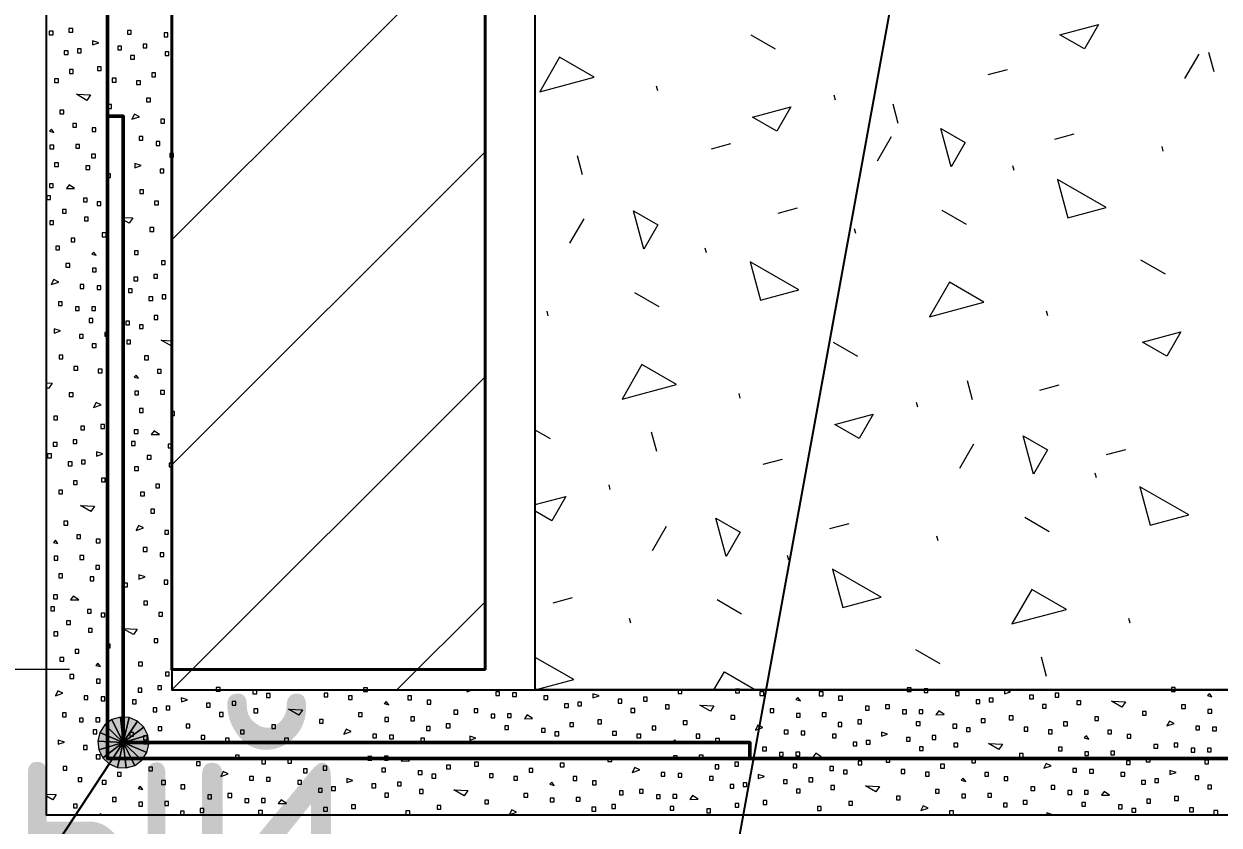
# Model space of a CAD drawing. Header units: millimetres. Extents: x 0 to 23.3, y 0 to 16.5.
# Drawn here: x 18.162 to 18.794, y 9.741 to 10.165 of the extents above; entities that cross this region are included whole.
import ezdxf

# ---------------------------------------------------------------- set-up
doc = ezdxf.new("R2010")
doc.units = ezdxf.units.MM
for name, color, linetype in [('PDF _Геометрия', 7, 'Continuous'), ('PDF _Сплошная заливка', 7, 'Continuous'), ('PDF _Текст', 7, 'Continuous')]:
    doc.layers.add(name, color=color, linetype=linetype)
doc.styles.get("Standard").update_dxf_attribs({"font": 'ГОСТ тип А.ttf'})

msp = doc.modelspace()

# ---------------------------------------------------------------- linework, layer by layer
at = {"layer": 'PDF _Геометрия', "lineweight": 25}
msp.add_lwpolyline([(21.6086, 9.74585), (18.23988, 9.74585), (18.17352, 9.74585), (18.17352, 12.63819), (18.23988, 12.63819), (18.23988, 9.81221), (21.6086, 9.81221)], close=True, dxfattribs=at)
at = {"layer": 'PDF _Геометрия', "lineweight": 40}
msp.add_lwpolyline([(18.40579, 12.63577), (18.40579, 9.82306), (18.23988, 9.82306), (18.23988, 12.63577)], close=True, dxfattribs=at)
at = {"layer": 'PDF _Геометрия', "color": 3, "lineweight": 50}
for points in [[(18.20587, 11.10304), (18.20587, 9.77579), (20.19674, 9.77579)], [(18.20587, 10.11612), (18.21421, 10.11612), (18.21421, 9.78431), (18.54602, 9.78431), (18.54602, 9.77579)]]:
    msp.add_lwpolyline(points, dxfattribs=at)
at = {"layer": 'PDF _Геометрия', "lineweight": 25}
for points in [[(21.6086, 9.81221), (18.43233, 9.81221), (18.43233, 10.22649), (19.41493, 10.22649)], [(18.62206, 10.18374), (18.61963, 10.17039), (18.46031, 9.29543), (18.45489, 9.29543), (17.17084, 9.29543)]]:
    msp.add_lwpolyline(points, dxfattribs=at)
at = {"layer": 'PDF _Геометрия', "lineweight": 18}
for points in [[(18.23988, 10.05059), (18.40579, 10.2165)], [(18.55951, 10.15167), (18.5466, 10.15912)], [(18.19789, 10.1562), (18.19791, 10.15402)], [(18.19792, 10.15401), (18.20117, 10.15514), (18.1979, 10.15619)], [(18.77634, 10.13615), (18.78379, 10.14906)], [(18.79174, 10.13974), (18.78902, 10.14991)], [(18.67217, 10.13824), (18.68235, 10.14096)], [(18.49727, 10.12954), (18.49659, 10.13209)], [(18.18946, 10.12778), (18.19687, 10.12742)], [(18.19494, 10.12457), (18.18946, 10.12778)], [(18.19687, 10.12742), (18.19494, 10.12457)], [(18.59126, 10.12474), (18.59058, 10.12728)], [(18.62456, 10.11239), (18.62184, 10.12257)], [(18.22007, 10.11719), (18.21879, 10.11456)], [(18.21879, 10.11456), (18.2227, 10.1159)], [(18.2227, 10.1159), (18.22007, 10.11719)], [(18.17613, 10.10934), (18.17505, 10.10824)], [(18.17505, 10.10824), (18.17745, 10.10761)], [(18.17745, 10.10761), (18.17613, 10.10934)], [(18.7075, 10.10408), (18.71768, 10.1068)], [(18.52564, 10.09897), (18.53581, 10.1017)], [(18.61353, 10.09253), (18.62098, 10.10543)], [(18.76485, 10.09763), (18.76417, 10.10017)], [(18.23988, 9.9314), (18.40579, 10.09731)], [(18.45738, 10.08505), (18.45466, 10.09522)], [(18.22033, 10.09104), (18.22035, 10.08886)], [(18.22035, 10.08886), (18.22361, 10.08998), (18.22033, 10.09104)], [(18.68581, 10.08736), (18.68512, 10.0899)], [(18.18558, 10.0798), (18.18407, 10.07782)], [(18.18407, 10.07782), (18.18842, 10.07786)], [(18.18842, 10.07787), (18.18557, 10.0798)], [(18.21421, 10.06251), (18.2193, 10.06226)], [(18.21931, 10.06226), (18.21737, 10.05941)], [(18.56097, 10.06481), (18.57114, 10.06754)], [(18.66073, 10.05882), (18.64783, 10.06627)], [(18.21737, 10.05941), (18.21421, 10.06127)], [(18.45071, 10.0489), (18.45816, 10.0618)], [(18.60204, 10.054), (18.60135, 10.05655)], [(18.19856, 10.04419), (18.19749, 10.04309)], [(18.19989, 10.04245), (18.19857, 10.04418)], [(18.52299, 10.04373), (18.52231, 10.04627)], [(18.19749, 10.04309), (18.19989, 10.04246)], [(18.76595, 10.03248), (18.75305, 10.03993)], [(18.17735, 10.0296), (18.17607, 10.02697)], [(18.17607, 10.02697), (18.17998, 10.02831)], [(18.17998, 10.02831), (18.17735, 10.02959)], [(18.49791, 10.0152), (18.48501, 10.02265)], [(18.43922, 10.01038), (18.43854, 10.01292)], [(18.70371, 10.01035), (18.70303, 10.0129)], [(18.17761, 10.00345), (18.17763, 10.00127)], [(18.17763, 10.00127), (18.18089, 10.00239), (18.17761, 10.00345)], [(18.23433, 9.99747), (18.23988, 9.9972)], [(18.23981, 9.99426), (18.23433, 9.99747)], [(18.23988, 9.99436), (18.23981, 9.99425)], [(18.60313, 9.98886), (18.59023, 9.99631)], [(18.17352, 9.97482), (18.17659, 9.97467)], [(18.17659, 9.97467), (18.17465, 9.97182)], [(18.221, 9.97903), (18.21992, 9.97793)], [(18.21992, 9.97793), (18.22232, 9.9773)], [(18.22232, 9.9773), (18.221, 9.97903)], [(18.23988, 9.81221), (18.40579, 9.97812)], [(18.66383, 9.96586), (18.6611, 9.97603)], [(18.69952, 9.97106), (18.70969, 9.97378)], [(18.17465, 9.97182), (18.17352, 9.97249)], [(18.54089, 9.96673), (18.54021, 9.96927)], [(18.19979, 9.96444), (18.1985, 9.96181)], [(18.1985, 9.96181), (18.20241, 9.96316)], [(18.20241, 9.96316), (18.19979, 9.96444)], [(18.63489, 9.96192), (18.63421, 9.96446)], [(18.23045, 9.94948), (18.22894, 9.94751)], [(18.23329, 9.94755), (18.23044, 9.94948)], [(18.44032, 9.94523), (18.43233, 9.94984)], [(18.49665, 9.93851), (18.49392, 9.94869)], [(18.22894, 9.94751), (18.23329, 9.94755)], [(18.65715, 9.92971), (18.6646, 9.94261)], [(18.20004, 9.93829), (18.20007, 9.93611)], [(18.20007, 9.93611), (18.20332, 9.93723), (18.20004, 9.93829)], [(18.73485, 9.9369), (18.74502, 9.93962)], [(18.55298, 9.93179), (18.56316, 9.93452)], [(18.72943, 9.92454), (18.72875, 9.92708)], [(18.47207, 9.91829), (18.47139, 9.92084)], [(18.43233, 9.91037), (18.4485, 9.9147), (18.44105, 9.9018), (18.43233, 9.90683)], [(18.19161, 9.90988), (18.19902, 9.90951)], [(18.19709, 9.90667), (18.19161, 9.90988)], [(18.19902, 9.90951), (18.19709, 9.90666)], [(18.22222, 9.89928), (18.22094, 9.89666)], [(18.22094, 9.89665), (18.22485, 9.898)], [(18.22485, 9.898), (18.22222, 9.89928)], [(18.49434, 9.88609), (18.50179, 9.89899)], [(18.58831, 9.89763), (18.59849, 9.90036)], [(18.70436, 9.89601), (18.69146, 9.90346)], [(18.17828, 9.89144), (18.1772, 9.89034)], [(18.1796, 9.88971), (18.17828, 9.89144)], [(18.64566, 9.89119), (18.64498, 9.89373)], [(18.1772, 9.89034), (18.1796, 9.88971)], [(18.56662, 9.88091), (18.56593, 9.88346)], [(18.22248, 9.87314), (18.2225, 9.87096)], [(18.2225, 9.87095), (18.22576, 9.87208), (18.22248, 9.87313)], [(18.18772, 9.86189), (18.18622, 9.85992)], [(18.18622, 9.85991), (18.19057, 9.85996)], [(18.19058, 9.85996), (18.18772, 9.86189)], [(18.44178, 9.85837), (18.45195, 9.86109)], [(18.54154, 9.85238), (18.52864, 9.85983)], [(18.35907, 9.81221), (18.40579, 9.85893)], [(18.48285, 9.84756), (18.48217, 9.8501)], [(18.74734, 9.84754), (18.74666, 9.85008)], [(18.21421, 9.84471), (18.22146, 9.84436)], [(18.21952, 9.84151), (18.21421, 9.84463)], [(18.22146, 9.84436), (18.21952, 9.8415)], [(18.43233, 9.81221), (18.45268, 9.81766), (18.43233, 9.82941)], [(18.64676, 9.82604), (18.63386, 9.83349)], [(18.70309, 9.81932), (18.70037, 9.8295)], [(18.20071, 9.82628), (18.19963, 9.82518)], [(18.19964, 9.82518), (18.20204, 9.82455)], [(18.20204, 9.82455), (18.20071, 9.82628)], [(18.52695, 9.81221), (18.53246, 9.82174), (18.54896, 9.81221)], [(18.1795, 9.81169), (18.17822, 9.80906)], [(18.17822, 9.80906), (18.18213, 9.81041)], [(18.18213, 9.81041), (18.1795, 9.81169)], [(18.39661, 9.81221), (18.39612, 9.81121)], [(18.39612, 9.81121), (18.39903, 9.81221)], [(18.46282, 9.81013), (18.46284, 9.80795)], [(18.46284, 9.80795), (18.4661, 9.80907), (18.46282, 9.81013)], [(18.68072, 9.81221), (18.68074, 9.8101)], [(18.68075, 9.8101), (18.684, 9.81122), (18.68092, 9.81221)], [(18.78927, 9.81029), (18.78819, 9.80919)], [(18.78819, 9.8092), (18.79059, 9.80856)], [(18.79059, 9.80856), (18.78927, 9.81029)], [(18.24491, 9.80798), (18.24494, 9.8058)], [(18.24494, 9.8058), (18.24819, 9.80692), (18.24491, 9.80798)], [(18.35346, 9.806), (18.35238, 9.80489)], [(18.35238, 9.8049), (18.35479, 9.80427)], [(18.35479, 9.80426), (18.35346, 9.80599)], [(18.51954, 9.80415), (18.52695, 9.80379)], [(18.52502, 9.80094), (18.51954, 9.80415)], [(18.52695, 9.80378), (18.52502, 9.80093)], [(18.57137, 9.80814), (18.57029, 9.80704)], [(18.57029, 9.80705), (18.57269, 9.80642)], [(18.57269, 9.80641), (18.57137, 9.80814)], [(18.73744, 9.8063), (18.74486, 9.80593)], [(18.74292, 9.80309), (18.73744, 9.8063)], [(18.74486, 9.80593), (18.74292, 9.80308)], [(18.30163, 9.802), (18.30905, 9.80164)], [(18.30711, 9.79879), (18.30164, 9.802)], [(18.30905, 9.80164), (18.30711, 9.79878)], [(18.42655, 9.79691), (18.43091, 9.79695)], [(18.42806, 9.79889), (18.42656, 9.79691)], [(18.43091, 9.79695), (18.42806, 9.79889)], [(18.64597, 9.80103), (18.64446, 9.79906)], [(18.64446, 9.79906), (18.64882, 9.7991)], [(18.64882, 9.7991), (18.64597, 9.80104)], [(18.33225, 9.79141), (18.33097, 9.78878)], [(18.33097, 9.78878), (18.33487, 9.79012), (18.33225, 9.7914)], [(18.55015, 9.79355), (18.54887, 9.79093)], [(18.54887, 9.79093), (18.55278, 9.79227)], [(18.55278, 9.79227), (18.55015, 9.79355)], [(18.76806, 9.7957), (18.76677, 9.79308)], [(18.76677, 9.79307), (18.77068, 9.79442)], [(18.77068, 9.79442), (18.76806, 9.7957)], [(18.17976, 9.78554), (18.17978, 9.78336)], [(18.17978, 9.78336), (18.18304, 9.78448), (18.17976, 9.78554)], [(18.39766, 9.78769), (18.39768, 9.78551)], [(18.39768, 9.78551), (18.40094, 9.78663), (18.39766, 9.78769)], [(18.50621, 9.78571), (18.50513, 9.78461)], [(18.50513, 9.78461), (18.5063, 9.78431)], [(18.50728, 9.78431), (18.50621, 9.78571)], [(18.61557, 9.78984), (18.61559, 9.78766)], [(18.61559, 9.78766), (18.61885, 9.78878), (18.61557, 9.78984)], [(18.67229, 9.78386), (18.6797, 9.7835)], [(18.67777, 9.78065), (18.67229, 9.78386)], [(18.72411, 9.78786), (18.72304, 9.78676)], [(18.72304, 9.78676), (18.72544, 9.78613)], [(18.72544, 9.78613), (18.72411, 9.78786)], [(18.58081, 9.7786), (18.57931, 9.77662)], [(18.58366, 9.77667), (18.58081, 9.7786)], [(18.6797, 9.7835), (18.67777, 9.78065)], [(18.36241, 9.77579), (18.3614, 9.77447)], [(18.3614, 9.77447), (18.36576, 9.77452)], [(18.36576, 9.77452), (18.36388, 9.77579)], [(18.485, 9.77112), (18.48371, 9.76849)], [(18.48371, 9.76849), (18.48762, 9.76984), (18.485, 9.77112)], [(18.5793, 9.77662), (18.58366, 9.77666)], [(18.7029, 9.77327), (18.70162, 9.77064)], [(18.70162, 9.77064), (18.70553, 9.77199)], [(18.70553, 9.77198), (18.7029, 9.77327)], [(18.26709, 9.76897), (18.26581, 9.76634)], [(18.26581, 9.76634), (18.26972, 9.76769)], [(18.26972, 9.76769), (18.26709, 9.76897)], [(18.3325, 9.76526), (18.33253, 9.76308)], [(18.33579, 9.7642), (18.33251, 9.76525)], [(18.55041, 9.76741), (18.55043, 9.76523)], [(18.55043, 9.76522), (18.55369, 9.76635), (18.55041, 9.7674)], [(18.65896, 9.76542), (18.65788, 9.76432)], [(18.66028, 9.76369), (18.65896, 9.76542)], [(18.76831, 9.76956), (18.76834, 9.76738)], [(18.76834, 9.76737), (18.77159, 9.7685), (18.76832, 9.76955)], [(18.22315, 9.76112), (18.22207, 9.76002)], [(18.22207, 9.76003), (18.22447, 9.7594)], [(18.22447, 9.75939), (18.22315, 9.76112)], [(18.33253, 9.76308), (18.33579, 9.7642)], [(18.38923, 9.75928), (18.39664, 9.75892)], [(18.39471, 9.75607), (18.38923, 9.75928)], [(18.39664, 9.75891), (18.39471, 9.75606)], [(18.44105, 9.76327), (18.43997, 9.76217)], [(18.43997, 9.76218), (18.44238, 9.76155)], [(18.44238, 9.76154), (18.44105, 9.76327)], [(18.60713, 9.76143), (18.61454, 9.76106)], [(18.61261, 9.75822), (18.60713, 9.76143)], [(18.61454, 9.76106), (18.61261, 9.75821)], [(18.65788, 9.76433), (18.66028, 9.76369)], [(18.17352, 9.75702), (18.17873, 9.75677)], [(18.1768, 9.75392), (18.17352, 9.75584)], [(18.17873, 9.75676), (18.1768, 9.75391)], [(18.29775, 9.75401), (18.29624, 9.75204)], [(18.29624, 9.75204), (18.3006, 9.75208)], [(18.3006, 9.75208), (18.29775, 9.75402)], [(18.51565, 9.75616), (18.51415, 9.75419)], [(18.51415, 9.75419), (18.5185, 9.75423)], [(18.51851, 9.75423), (18.51565, 9.75617)], [(18.73356, 9.75831), (18.73205, 9.75634)], [(18.73205, 9.75634), (18.73641, 9.75638)], [(18.73641, 9.75638), (18.73356, 9.75831)], [(18.20194, 9.74654), (18.2016, 9.74585)], [(18.20334, 9.74585), (18.20193, 9.74653)], [(18.41984, 9.74868), (18.41856, 9.74606)], [(18.41856, 9.74605), (18.42247, 9.7474), (18.41984, 9.74868)], [(18.63774, 9.75083), (18.63646, 9.74821)], [(18.63646, 9.7482), (18.64037, 9.74955)], [(18.64037, 9.74955), (18.63774, 9.75083)], [(18.70316, 9.74712), (18.70317, 9.74585)], [(18.70582, 9.74585), (18.70644, 9.74606), (18.70316, 9.74712)]]:
    msp.add_lwpolyline(points, dxfattribs=at)
for points in [[(18.71015, 10.15932), (18.7305, 10.16477), (18.72305, 10.15187)], [(18.4452, 10.14738), (18.43467, 10.12913), (18.46345, 10.13684)], [(18.54733, 10.11569), (18.56768, 10.12115), (18.56024, 10.10824)], [(18.6471, 10.1097), (18.66, 10.10225), (18.65255, 10.08935)], [(18.70889, 10.08263), (18.71434, 10.06228), (18.73469, 10.06773)], [(18.48428, 10.06608), (18.49718, 10.05863), (18.48974, 10.04573)], [(18.54607, 10.03901), (18.55152, 10.01865), (18.57187, 10.02411)], [(18.65164, 10.02819), (18.64111, 10.00994), (18.66989, 10.01765)], [(18.75378, 9.9965), (18.77413, 10.00196), (18.76668, 9.98905)], [(18.48883, 9.98456), (18.47829, 9.96631), (18.50707, 9.97403)], [(18.59096, 9.95288), (18.61131, 9.95833), (18.60386, 9.94543)], [(18.69072, 9.94689), (18.70363, 9.93944), (18.69618, 9.92653)], [(18.75251, 9.91982), (18.75796, 9.89946), (18.77832, 9.90492)], [(18.52791, 9.90326), (18.54081, 9.89581), (18.53336, 9.88291)], [(18.58969, 9.87619), (18.59515, 9.85584), (18.6155, 9.86129)], [(18.69527, 9.86537), (18.68474, 9.84712), (18.71352, 9.85484)]]:
    msp.add_lwpolyline(points, close=True, dxfattribs=at)
at = {"layer": 'PDF _Геометрия', "lineweight": 5}
for points in [[(18.17498, 10.15924), (18.17698, 10.15924), (18.17698, 10.16124), (18.17498, 10.16124)], [(18.18543, 10.16065), (18.18743, 10.16065), (18.18743, 10.16265), (18.18543, 10.16265)], [(18.21639, 10.15964), (18.21839, 10.15964), (18.21839, 10.16164), (18.21639, 10.16164)], [(18.23579, 10.15831), (18.23779, 10.15831), (18.23779, 10.16031), (18.23579, 10.16031)], [(18.18293, 10.14885), (18.18493, 10.14885), (18.18493, 10.15085), (18.18293, 10.15085)], [(18.1899, 10.1498), (18.1919, 10.1498), (18.1919, 10.1518), (18.1899, 10.1518)], [(18.21124, 10.15131), (18.21324, 10.15131), (18.21324, 10.15331), (18.21124, 10.15331)], [(18.22474, 10.15232), (18.22674, 10.15232), (18.22674, 10.15432), (18.22474, 10.15432)], [(18.21804, 10.14637), (18.22004, 10.14637), (18.22004, 10.14837), (18.21804, 10.14837)], [(18.23633, 10.14829), (18.23833, 10.14829), (18.23833, 10.15029), (18.23633, 10.15029)], [(18.18564, 10.13886), (18.18764, 10.13886), (18.18764, 10.14086), (18.18564, 10.14086)], [(18.20045, 10.14031), (18.20245, 10.14031), (18.20245, 10.14231), (18.20045, 10.14231)], [(18.22925, 10.13711), (18.23125, 10.13711), (18.23125, 10.13911), (18.22925, 10.13911)], [(18.17785, 10.13399), (18.17985, 10.13399), (18.17985, 10.13598), (18.17785, 10.13598)], [(18.20835, 10.13429), (18.21035, 10.13429), (18.21035, 10.13629), (18.20835, 10.13629)], [(18.22122, 10.13289), (18.22322, 10.13289), (18.22322, 10.13489), (18.22122, 10.13489)], [(18.22655, 10.12379), (18.22854, 10.12379), (18.22854, 10.12579), (18.22655, 10.12579)], [(18.18063, 10.11745), (18.18263, 10.11745), (18.18263, 10.11945), (18.18063, 10.11945)], [(18.20588, 10.12031), (18.20788, 10.12031), (18.20788, 10.12231), (18.20588, 10.12231)], [(18.23407, 10.11253), (18.23607, 10.11253), (18.23607, 10.11453), (18.23407, 10.11453)], [(18.18745, 10.11033), (18.18945, 10.11033), (18.18945, 10.11233), (18.18745, 10.11233)], [(18.19772, 10.10803), (18.19972, 10.10803), (18.19972, 10.11003), (18.19772, 10.11003)], [(18.17536, 10.09887), (18.17736, 10.09887), (18.17736, 10.10087), (18.17536, 10.10087)], [(18.18909, 10.09923), (18.19109, 10.09923), (18.19109, 10.10123), (18.18909, 10.10123)], [(18.2226, 10.10348), (18.2246, 10.10348), (18.2246, 10.10548), (18.2226, 10.10548)], [(18.23157, 10.10074), (18.23357, 10.10074), (18.23357, 10.10274), (18.23157, 10.10274)], [(18.19742, 10.09408), (18.19942, 10.09408), (18.19942, 10.09608), (18.19742, 10.09608)], [(18.23882, 10.09449), (18.24082, 10.09449), (18.24082, 10.09649), (18.23882, 10.09649)], [(18.17785, 10.08953), (18.17985, 10.08953), (18.17985, 10.09153), (18.17785, 10.09153)], [(18.19443, 10.08795), (18.19643, 10.08795), (18.19643, 10.08995), (18.19443, 10.08995)], [(18.23367, 10.08616), (18.23567, 10.08616), (18.23567, 10.08816), (18.23367, 10.08816)], [(18.20537, 10.0837), (18.20737, 10.0837), (18.20737, 10.0857), (18.20537, 10.0857)], [(18.17513, 10.07839), (18.17713, 10.07839), (18.17713, 10.08039), (18.17513, 10.08039)], [(18.22288, 10.07515), (18.22488, 10.07515), (18.22488, 10.07715), (18.22288, 10.07715)], [(18.17366, 10.07205), (18.17566, 10.07205), (18.17566, 10.07405), (18.17366, 10.07405)], [(18.19307, 10.07072), (18.19507, 10.07072), (18.19507, 10.07272), (18.19307, 10.07272)], [(18.20028, 10.06883), (18.20228, 10.06883), (18.20228, 10.07083), (18.20028, 10.07083)], [(18.23079, 10.06913), (18.23279, 10.06913), (18.23279, 10.07113), (18.23079, 10.07113)], [(18.18202, 10.06473), (18.18402, 10.06473), (18.18402, 10.06673), (18.18202, 10.06673)], [(18.19361, 10.0607), (18.19561, 10.0607), (18.19561, 10.0627), (18.19361, 10.0627)], [(18.17532, 10.05878), (18.17732, 10.05878), (18.17732, 10.06078), (18.17532, 10.06078)], [(18.22831, 10.05516), (18.23031, 10.05516), (18.23031, 10.05716), (18.22831, 10.05716)], [(18.18653, 10.04952), (18.18853, 10.04952), (18.18853, 10.05152), (18.18653, 10.05152)], [(18.20306, 10.05229), (18.20506, 10.05229), (18.20506, 10.05429), (18.20306, 10.05429)], [(18.1785, 10.0453), (18.1805, 10.0453), (18.1805, 10.0473), (18.1785, 10.0473)], [(18.22015, 10.04287), (18.22215, 10.04287), (18.22215, 10.04487), (18.22015, 10.04487)], [(18.18382, 10.0362), (18.18582, 10.0362), (18.18582, 10.0382), (18.18382, 10.0382)], [(18.23437, 10.03757), (18.23637, 10.03757), (18.23637, 10.03957), (18.23437, 10.03957)], [(18.1978, 10.03372), (18.1998, 10.03372), (18.1998, 10.03572), (18.1978, 10.03572)], [(18.21985, 10.02892), (18.22185, 10.02892), (18.22185, 10.03092), (18.21985, 10.03092)], [(18.2303, 10.03033), (18.2323, 10.03033), (18.2323, 10.03233), (18.2303, 10.03233)], [(18.19134, 10.02494), (18.19334, 10.02494), (18.19334, 10.02694), (18.19134, 10.02694)], [(18.20028, 10.02437), (18.20228, 10.02437), (18.20228, 10.02637), (18.20028, 10.02637)], [(18.21686, 10.02279), (18.21886, 10.02279), (18.21886, 10.02479), (18.21686, 10.02479)], [(18.17988, 10.01589), (18.18188, 10.01589), (18.18188, 10.01789), (18.17988, 10.01789)], [(18.2278, 10.01854), (18.2298, 10.01854), (18.2298, 10.02054), (18.2278, 10.02054)], [(18.23477, 10.01948), (18.23677, 10.01948), (18.23677, 10.02148), (18.23477, 10.02148)], [(18.18884, 10.01315), (18.19084, 10.01315), (18.19084, 10.01515), (18.18884, 10.01515)], [(18.19756, 10.01323), (18.19956, 10.01323), (18.19956, 10.01523), (18.19756, 10.01523)], [(18.1961, 10.0069), (18.1981, 10.0069), (18.1981, 10.0089), (18.1961, 10.0089)], [(18.21551, 10.00556), (18.21751, 10.00556), (18.21751, 10.00756), (18.21551, 10.00756)], [(18.22272, 10.00367), (18.22472, 10.00367), (18.22472, 10.00567), (18.22272, 10.00567)], [(18.23051, 10.00854), (18.23251, 10.00854), (18.23251, 10.01054), (18.23051, 10.01054)], [(18.19095, 9.99856), (18.19295, 9.99856), (18.19295, 10.00056), (18.19095, 10.00056)], [(18.20445, 9.99957), (18.20645, 9.99957), (18.20645, 10.00157), (18.20445, 10.00157)], [(18.19775, 9.99362), (18.19975, 9.99362), (18.19975, 9.99562), (18.19775, 9.99562)], [(18.21604, 9.99554), (18.21804, 9.99554), (18.21804, 9.99754), (18.21604, 9.99754)], [(18.18016, 9.98756), (18.18216, 9.98756), (18.18216, 9.98956), (18.18016, 9.98956)], [(18.2255, 9.98714), (18.2275, 9.98714), (18.2275, 9.98914), (18.2255, 9.98914)], [(18.18807, 9.98154), (18.19007, 9.98154), (18.19007, 9.98354), (18.18807, 9.98354)], [(18.20094, 9.98014), (18.20294, 9.98014), (18.20294, 9.98214), (18.20094, 9.98214)], [(18.23232, 9.98001), (18.23432, 9.98001), (18.23432, 9.98201), (18.23232, 9.98201)], [(18.18559, 9.96757), (18.18759, 9.96757), (18.18759, 9.96957), (18.18559, 9.96957)], [(18.22023, 9.96856), (18.22223, 9.96856), (18.22223, 9.97056), (18.22023, 9.97056)], [(18.23396, 9.96892), (18.23596, 9.96892), (18.23596, 9.97091), (18.23396, 9.97091)], [(18.22272, 9.95922), (18.22472, 9.95922), (18.22472, 9.96122), (18.22272, 9.96122)], [(18.17743, 9.95528), (18.17943, 9.95528), (18.17943, 9.95728), (18.17743, 9.95728)], [(18.2393, 9.95764), (18.2413, 9.95764), (18.2413, 9.95964), (18.2393, 9.95964)], [(18.19165, 9.94997), (18.19365, 9.94997), (18.19365, 9.95197), (18.19165, 9.95197)], [(18.20232, 9.95073), (18.20432, 9.95073), (18.20432, 9.95273), (18.20232, 9.95273)], [(18.22, 9.94807), (18.222, 9.94807), (18.222, 9.95007), (18.22, 9.95007)], [(18.17713, 9.94133), (18.17913, 9.94133), (18.17913, 9.94333), (18.17713, 9.94333)], [(18.18758, 9.94274), (18.18958, 9.94274), (18.18958, 9.94474), (18.18758, 9.94474)], [(18.21853, 9.94174), (18.22053, 9.94174), (18.22053, 9.94374), (18.21853, 9.94374)], [(18.23794, 9.94041), (18.23994, 9.94041), (18.23994, 9.94241), (18.23794, 9.94241)], [(18.17414, 9.9352), (18.17614, 9.9352), (18.17614, 9.9372), (18.17414, 9.9372)], [(18.22689, 9.93441), (18.22889, 9.93441), (18.22889, 9.93641), (18.22689, 9.93641)], [(18.18508, 9.93095), (18.18708, 9.93095), (18.18708, 9.93295), (18.18508, 9.93295)], [(18.19204, 9.93189), (18.19404, 9.93189), (18.19404, 9.93389), (18.19204, 9.93389)], [(18.22019, 9.92846), (18.22219, 9.92846), (18.22219, 9.93046), (18.22019, 9.93046)], [(18.23848, 9.93039), (18.24048, 9.93039), (18.24048, 9.93239), (18.23848, 9.93239)], [(18.18779, 9.92095), (18.18979, 9.92095), (18.18979, 9.92295), (18.18779, 9.92295)], [(18.2026, 9.92241), (18.2046, 9.92241), (18.2046, 9.92441), (18.2026, 9.92441)], [(18.18, 9.91608), (18.182, 9.91608), (18.182, 9.91808), (18.18, 9.91808)], [(18.22337, 9.91498), (18.22537, 9.91498), (18.22537, 9.91698), (18.22337, 9.91698)], [(18.2314, 9.9192), (18.2334, 9.9192), (18.2334, 9.9212), (18.2314, 9.9212)], [(18.22869, 9.90588), (18.23069, 9.90588), (18.23069, 9.90788), (18.22869, 9.90788)], [(18.18277, 9.89955), (18.18477, 9.89955), (18.18477, 9.90155), (18.18277, 9.90155)], [(18.1896, 9.89242), (18.1916, 9.89242), (18.1916, 9.89442), (18.1896, 9.89442)], [(18.19987, 9.89013), (18.20187, 9.89013), (18.20187, 9.89213), (18.19987, 9.89213)], [(18.23621, 9.89462), (18.23821, 9.89462), (18.23821, 9.89662), (18.23621, 9.89662)], [(18.22475, 9.88558), (18.22675, 9.88558), (18.22675, 9.88758), (18.22475, 9.88758)], [(18.17751, 9.88097), (18.17951, 9.88097), (18.17951, 9.88297), (18.17751, 9.88297)], [(18.19124, 9.88132), (18.19324, 9.88132), (18.19324, 9.88332), (18.19124, 9.88332)], [(18.23371, 9.88283), (18.23571, 9.88283), (18.23571, 9.88483), (18.23371, 9.88483)], [(18.18, 9.87162), (18.182, 9.87162), (18.182, 9.87362), (18.18, 9.87362)], [(18.19957, 9.87618), (18.20157, 9.87618), (18.20157, 9.87818), (18.19957, 9.87818)], [(18.19658, 9.87004), (18.19858, 9.87004), (18.19858, 9.87204), (18.19658, 9.87204)], [(18.21448, 9.86673), (18.21648, 9.86673), (18.21648, 9.86873), (18.21448, 9.86873)], [(18.23582, 9.86825), (18.23782, 9.86825), (18.23782, 9.87025), (18.23582, 9.87025)], [(18.17727, 9.86048), (18.17927, 9.86048), (18.17927, 9.86248), (18.17727, 9.86248)], [(18.17581, 9.85415), (18.17781, 9.85415), (18.17781, 9.85615), (18.17581, 9.85615)], [(18.19522, 9.85281), (18.19722, 9.85281), (18.19722, 9.85481), (18.19522, 9.85481)], [(18.22503, 9.85725), (18.22703, 9.85725), (18.22703, 9.85925), (18.22503, 9.85925)], [(18.18416, 9.84682), (18.18616, 9.84682), (18.18616, 9.84882), (18.18416, 9.84882)], [(18.20243, 9.85092), (18.20443, 9.85092), (18.20443, 9.85292), (18.20243, 9.85292)], [(18.23294, 9.85123), (18.23494, 9.85123), (18.23494, 9.85323), (18.23294, 9.85323)], [(18.17747, 9.84087), (18.17947, 9.84087), (18.17947, 9.84287), (18.17747, 9.84287)], [(18.19576, 9.8428), (18.19776, 9.8428), (18.19776, 9.8448), (18.19576, 9.8448)], [(18.20521, 9.83439), (18.20721, 9.83439), (18.20721, 9.83639), (18.20521, 9.83639)], [(18.23046, 9.83725), (18.23246, 9.83725), (18.23246, 9.83925), (18.23046, 9.83925)], [(18.18065, 9.82739), (18.18265, 9.82739), (18.18265, 9.82939), (18.18065, 9.82939)], [(18.18867, 9.83161), (18.19067, 9.83161), (18.19067, 9.83361), (18.18867, 9.83361)], [(18.2223, 9.82497), (18.2243, 9.82497), (18.2243, 9.82697), (18.2223, 9.82697)], [(18.23652, 9.81966), (18.23852, 9.81966), (18.23852, 9.82166), (18.23652, 9.82166)], [(18.18597, 9.81829), (18.18797, 9.81829), (18.18797, 9.82029), (18.18597, 9.82029)], [(18.19994, 9.81581), (18.20194, 9.81581), (18.20194, 9.81781), (18.19994, 9.81781)], [(18.19349, 9.80703), (18.19549, 9.80703), (18.19549, 9.80903), (18.19349, 9.80903)], [(18.222, 9.81102), (18.224, 9.81102), (18.224, 9.81302), (18.222, 9.81302)], [(18.23245, 9.81243), (18.23445, 9.81243), (18.23445, 9.81443), (18.23245, 9.81443)], [(18.2634, 9.81143), (18.2654, 9.81143), (18.2654, 9.81343), (18.2634, 9.81343)], [(18.28281, 9.81009), (18.28481, 9.81009), (18.28481, 9.81209), (18.28281, 9.81209)], [(18.29002, 9.8082), (18.29202, 9.8082), (18.29202, 9.8102), (18.29002, 9.8102)], [(18.32053, 9.8085), (18.32253, 9.8085), (18.32253, 9.8105), (18.32053, 9.8105)], [(18.3334, 9.80711), (18.3354, 9.80711), (18.3354, 9.80911), (18.3334, 9.80911)], [(18.34142, 9.81133), (18.34342, 9.81133), (18.34342, 9.81333), (18.34142, 9.81333)], [(18.36478, 9.80698), (18.36678, 9.80698), (18.36678, 9.80898), (18.36478, 9.80898)], [(18.4114, 9.80918), (18.4134, 9.80918), (18.4134, 9.81118), (18.4114, 9.81118)], [(18.42034, 9.80862), (18.42234, 9.80862), (18.42234, 9.81062), (18.42034, 9.81062)], [(18.43692, 9.80704), (18.43892, 9.80704), (18.43892, 9.80904), (18.43692, 9.80904)], [(18.50793, 9.81035), (18.50993, 9.81035), (18.50993, 9.81235), (18.50793, 9.81235)], [(18.53843, 9.81065), (18.54043, 9.81065), (18.54043, 9.81265), (18.53843, 9.81265)], [(18.5513, 9.80926), (18.5533, 9.80926), (18.5533, 9.81125), (18.5513, 9.81125)], [(18.58269, 9.80913), (18.58469, 9.80913), (18.58469, 9.81113), (18.58269, 9.81113)], [(18.6293, 9.81133), (18.6313, 9.81133), (18.6313, 9.81333), (18.6293, 9.81333)], [(18.63824, 9.81077), (18.64024, 9.81077), (18.64024, 9.81277), (18.63824, 9.81277)], [(18.65482, 9.80919), (18.65682, 9.80919), (18.65682, 9.81119), (18.65482, 9.81119)], [(18.69407, 9.80739), (18.69607, 9.80739), (18.69607, 9.80939), (18.69407, 9.80939)], [(18.70757, 9.8084), (18.70957, 9.8084), (18.70957, 9.8104), (18.70757, 9.8104)], [(18.76921, 9.8114), (18.77121, 9.8114), (18.77121, 9.8134), (18.76921, 9.8134)], [(18.20243, 9.80647), (18.20443, 9.80647), (18.20443, 9.80847), (18.20243, 9.80847)], [(18.21901, 9.80489), (18.22101, 9.80489), (18.22101, 9.80689), (18.21901, 9.80689)], [(18.23691, 9.80158), (18.23891, 9.80158), (18.23891, 9.80358), (18.23691, 9.80358)], [(18.25826, 9.8031), (18.26026, 9.8031), (18.26026, 9.8051), (18.25826, 9.8051)], [(18.27176, 9.8041), (18.27376, 9.8041), (18.27376, 9.8061), (18.27176, 9.8061)], [(18.37505, 9.80468), (18.37705, 9.80468), (18.37705, 9.80668), (18.37505, 9.80668)], [(18.44786, 9.80279), (18.44986, 9.80279), (18.44986, 9.80479), (18.44786, 9.80479)], [(18.45482, 9.80373), (18.45682, 9.80373), (18.45682, 9.80573), (18.45482, 9.80573)], [(18.47616, 9.80524), (18.47816, 9.80524), (18.47816, 9.80724), (18.47616, 9.80724)], [(18.48966, 9.80625), (18.49166, 9.80625), (18.49166, 9.80825), (18.48966, 9.80825)], [(18.50125, 9.80222), (18.50325, 9.80222), (18.50325, 9.80422), (18.50125, 9.80422)], [(18.59295, 9.80683), (18.59495, 9.80683), (18.59495, 9.80883), (18.59295, 9.80883)], [(18.60717, 9.80152), (18.60917, 9.80152), (18.60917, 9.80352), (18.60717, 9.80352)], [(18.61784, 9.80228), (18.61984, 9.80228), (18.61984, 9.80428), (18.61784, 9.80428)], [(18.66576, 9.80493), (18.66776, 9.80493), (18.66776, 9.80693), (18.66576, 9.80693)], [(18.67272, 9.80588), (18.67472, 9.80588), (18.67472, 9.80788), (18.67272, 9.80788)], [(18.70087, 9.80245), (18.70287, 9.80245), (18.70287, 9.80445), (18.70087, 9.80445)], [(18.71916, 9.80437), (18.72116, 9.80437), (18.72116, 9.80637), (18.71916, 9.80637)], [(18.77453, 9.8023), (18.77653, 9.8023), (18.77653, 9.8043), (18.77453, 9.8043)], [(18.18203, 9.79799), (18.18403, 9.79799), (18.18403, 9.79999), (18.18203, 9.79999)], [(18.19099, 9.79524), (18.19299, 9.79524), (18.19299, 9.79724), (18.19099, 9.79724)], [(18.19971, 9.79533), (18.20171, 9.79533), (18.20171, 9.79733), (18.19971, 9.79733)], [(18.22995, 9.80064), (18.23195, 9.80064), (18.23195, 9.80264), (18.22995, 9.80264)], [(18.26506, 9.79815), (18.26706, 9.79815), (18.26706, 9.80015), (18.26506, 9.80015)], [(18.28335, 9.80007), (18.28535, 9.80007), (18.28535, 9.80207), (18.28335, 9.80207)], [(18.31805, 9.79453), (18.32005, 9.79453), (18.32005, 9.79653), (18.31805, 9.79653)], [(18.33872, 9.79801), (18.34072, 9.79801), (18.34072, 9.80001), (18.33872, 9.80001)], [(18.35269, 9.79553), (18.35469, 9.79553), (18.35469, 9.79753), (18.35269, 9.79753)], [(18.36642, 9.79588), (18.36842, 9.79588), (18.36842, 9.79788), (18.36642, 9.79788)], [(18.38927, 9.79938), (18.39127, 9.79938), (18.39127, 9.80138), (18.38927, 9.80138)], [(18.39994, 9.80013), (18.40194, 9.80013), (18.40194, 9.80213), (18.39994, 9.80213)], [(18.4089, 9.79739), (18.4109, 9.79739), (18.4109, 9.79939), (18.4089, 9.79939)], [(18.41762, 9.79748), (18.41962, 9.79748), (18.41962, 9.79948), (18.41762, 9.79948)], [(18.48297, 9.8003), (18.48497, 9.8003), (18.48497, 9.8023), (18.48297, 9.8023)], [(18.53596, 9.79668), (18.53796, 9.79668), (18.53796, 9.79868), (18.53596, 9.79868)], [(18.55662, 9.80015), (18.55862, 9.80015), (18.55862, 9.80215), (18.55662, 9.80215)], [(18.5706, 9.79768), (18.5726, 9.79768), (18.5726, 9.79968), (18.5706, 9.79968)], [(18.58432, 9.79803), (18.58632, 9.79803), (18.58632, 9.80003), (18.58432, 9.80003)], [(18.6268, 9.79954), (18.6288, 9.79954), (18.6288, 9.80154), (18.6268, 9.80154)], [(18.63552, 9.79962), (18.63752, 9.79962), (18.63752, 9.80162), (18.63552, 9.80162)], [(18.66847, 9.79494), (18.67047, 9.79494), (18.67047, 9.79694), (18.66847, 9.79694)], [(18.68328, 9.79639), (18.68528, 9.79639), (18.68528, 9.79839), (18.68328, 9.79839)], [(18.72861, 9.79597), (18.73061, 9.79597), (18.73061, 9.79797), (18.72861, 9.79797)], [(18.75386, 9.79883), (18.75586, 9.79883), (18.75586, 9.80083), (18.75386, 9.80083)], [(18.7885, 9.79983), (18.7905, 9.79983), (18.7905, 9.80183), (18.7885, 9.80183)], [(18.19825, 9.78899), (18.20025, 9.78899), (18.20025, 9.79099), (18.19825, 9.79099)], [(18.23266, 9.79064), (18.23466, 9.79064), (18.23466, 9.79264), (18.23266, 9.79264)], [(18.24747, 9.79209), (18.24947, 9.79209), (18.24947, 9.79409), (18.24747, 9.79409)], [(18.27627, 9.78889), (18.27827, 9.78889), (18.27827, 9.79089), (18.27627, 9.79089)], [(18.2928, 9.79167), (18.2948, 9.79167), (18.2948, 9.79367), (18.2928, 9.79367)], [(18.37475, 9.79073), (18.37675, 9.79073), (18.37675, 9.79273), (18.37475, 9.79273)], [(18.3852, 9.79214), (18.3872, 9.79214), (18.3872, 9.79414), (18.3852, 9.79414)], [(18.41615, 9.79114), (18.41815, 9.79114), (18.41815, 9.79314), (18.41615, 9.79314)], [(18.43556, 9.78981), (18.43756, 9.78981), (18.43756, 9.79181), (18.43556, 9.79181)], [(18.45057, 9.79279), (18.45257, 9.79279), (18.45257, 9.79479), (18.45057, 9.79479)], [(18.46537, 9.79424), (18.46737, 9.79424), (18.46737, 9.79624), (18.46537, 9.79624)], [(18.47328, 9.78822), (18.47528, 9.78822), (18.47528, 9.79022), (18.47328, 9.79022)], [(18.49417, 9.79104), (18.49617, 9.79104), (18.49617, 9.79304), (18.49417, 9.79304)], [(18.51071, 9.79382), (18.51271, 9.79382), (18.51271, 9.79582), (18.51071, 9.79582)], [(18.56415, 9.7889), (18.56615, 9.7889), (18.56615, 9.7909), (18.56415, 9.7909)], [(18.57309, 9.78833), (18.57509, 9.78833), (18.57509, 9.79033), (18.57309, 9.79033)], [(18.59266, 9.79288), (18.59466, 9.79288), (18.59466, 9.79488), (18.59266, 9.79488)], [(18.6031, 9.79429), (18.6051, 9.79429), (18.6051, 9.79629), (18.6031, 9.79629)], [(18.63406, 9.79329), (18.63606, 9.79329), (18.63606, 9.79529), (18.63406, 9.79529)], [(18.65346, 9.79196), (18.65546, 9.79196), (18.65546, 9.79396), (18.65346, 9.79396)], [(18.66068, 9.79007), (18.66268, 9.79007), (18.66268, 9.79207), (18.66068, 9.79207)], [(18.69118, 9.79037), (18.69318, 9.79037), (18.69318, 9.79237), (18.69118, 9.79237)], [(18.70405, 9.78897), (18.70605, 9.78897), (18.70605, 9.79097), (18.70405, 9.79097)], [(18.71207, 9.79319), (18.71407, 9.79319), (18.71407, 9.79519), (18.71207, 9.79519)], [(18.73544, 9.78884), (18.73744, 9.78884), (18.73744, 9.79084), (18.73544, 9.79084)], [(18.78205, 9.79105), (18.78405, 9.79105), (18.78405, 9.79305), (18.78205, 9.79305)], [(18.79099, 9.79048), (18.79299, 9.79048), (18.79299, 9.79248), (18.79099, 9.79248)], [(18.21766, 9.78766), (18.21966, 9.78766), (18.21966, 9.78966), (18.21766, 9.78966)], [(18.22487, 9.78577), (18.22687, 9.78577), (18.22687, 9.78777), (18.22487, 9.78777)], [(18.25537, 9.78607), (18.25737, 9.78607), (18.25737, 9.78807), (18.25537, 9.78807)], [(18.26824, 9.78467), (18.27024, 9.78467), (18.27024, 9.78667), (18.26824, 9.78667)], [(18.29963, 9.78454), (18.30163, 9.78454), (18.30163, 9.78654), (18.29963, 9.78654)], [(18.34624, 9.78675), (18.34824, 9.78675), (18.34824, 9.78875), (18.34624, 9.78875)], [(18.35518, 9.78618), (18.35718, 9.78618), (18.35718, 9.78818), (18.35518, 9.78818)], [(18.37176, 9.7846), (18.37376, 9.7846), (18.37376, 9.7866), (18.37176, 9.7866)], [(18.44277, 9.78792), (18.44477, 9.78792), (18.44477, 9.78992), (18.44277, 9.78992)], [(18.48615, 9.78682), (18.48815, 9.78682), (18.48815, 9.78882), (18.48615, 9.78882)], [(18.51753, 9.78669), (18.51953, 9.78669), (18.51953, 9.78869), (18.51753, 9.78869)], [(18.5278, 9.7844), (18.5298, 9.7844), (18.5298, 9.7864), (18.5278, 9.7864)], [(18.58966, 9.78675), (18.59166, 9.78675), (18.59166, 9.78875), (18.58966, 9.78875)], [(18.6006, 9.7825), (18.6026, 9.7825), (18.6026, 9.7845), (18.6006, 9.7845)], [(18.60757, 9.78344), (18.60957, 9.78344), (18.60957, 9.78544), (18.60757, 9.78544)], [(18.62891, 9.78496), (18.63091, 9.78496), (18.63091, 9.78696), (18.62891, 9.78696)], [(18.64241, 9.78596), (18.64441, 9.78596), (18.64441, 9.78796), (18.64241, 9.78796)], [(18.654, 9.78194), (18.656, 9.78194), (18.656, 9.78394), (18.654, 9.78394)], [(18.7457, 9.78655), (18.7477, 9.78655), (18.7477, 9.78855), (18.7457, 9.78855)], [(18.77059, 9.782), (18.77259, 9.782), (18.77259, 9.784), (18.77059, 9.784)], [(18.1931, 9.78066), (18.1951, 9.78066), (18.1951, 9.78266), (18.1931, 9.78266)], [(18.1999, 9.77572), (18.2019, 9.77572), (18.2019, 9.77772), (18.1999, 9.77772)], [(18.27356, 9.77557), (18.27556, 9.77557), (18.27556, 9.77757), (18.27356, 9.77757)], [(18.51917, 9.7756), (18.52117, 9.7756), (18.52117, 9.7776), (18.51917, 9.7776)], [(18.55269, 9.77985), (18.55469, 9.77985), (18.55469, 9.78185), (18.55269, 9.78185)], [(18.56165, 9.7771), (18.56365, 9.7771), (18.56365, 9.7791), (18.56165, 9.7791)], [(18.57036, 9.77719), (18.57236, 9.77719), (18.57236, 9.77919), (18.57036, 9.77919)], [(18.63571, 9.78001), (18.63771, 9.78001), (18.63771, 9.78201), (18.63571, 9.78201)], [(18.6887, 9.7764), (18.6907, 9.7764), (18.6907, 9.7784), (18.6887, 9.7784)], [(18.70937, 9.77987), (18.71137, 9.77987), (18.71137, 9.78187), (18.70937, 9.78187)], [(18.72334, 9.77739), (18.72534, 9.77739), (18.72534, 9.77939), (18.72334, 9.77939)], [(18.73707, 9.77774), (18.73907, 9.77774), (18.73907, 9.77974), (18.73707, 9.77974)], [(18.75992, 9.78124), (18.76192, 9.78124), (18.76192, 9.78324), (18.75992, 9.78324)], [(18.77955, 9.77925), (18.78155, 9.77925), (18.78155, 9.78125), (18.77955, 9.78125)], [(18.78827, 9.77934), (18.79027, 9.77934), (18.79027, 9.78134), (18.78827, 9.78134)], [(18.18231, 9.76966), (18.18431, 9.76966), (18.18431, 9.77166), (18.18231, 9.77166)], [(18.22764, 9.76923), (18.22964, 9.76923), (18.22964, 9.77123), (18.22764, 9.77123)], [(18.2529, 9.7721), (18.2549, 9.7721), (18.2549, 9.7741), (18.2529, 9.7741)], [(18.28754, 9.77309), (18.28954, 9.77309), (18.28954, 9.77509), (18.28754, 9.77509)], [(18.30126, 9.77345), (18.30326, 9.77345), (18.30326, 9.77545), (18.30126, 9.77545)], [(18.32004, 9.76971), (18.32204, 9.76971), (18.32204, 9.77171), (18.32004, 9.77171)], [(18.34374, 9.77495), (18.34574, 9.77495), (18.34574, 9.77695), (18.34374, 9.77695)], [(18.35246, 9.77504), (18.35446, 9.77504), (18.35446, 9.77704), (18.35246, 9.77704)], [(18.38541, 9.77035), (18.38741, 9.77035), (18.38741, 9.77235), (18.38541, 9.77235)], [(18.40022, 9.77181), (18.40222, 9.77181), (18.40222, 9.77381), (18.40022, 9.77381)], [(18.44555, 9.77138), (18.44755, 9.77138), (18.44755, 9.77338), (18.44555, 9.77338)], [(18.4708, 9.77425), (18.4728, 9.77425), (18.4728, 9.77625), (18.4708, 9.77625)], [(18.50544, 9.77524), (18.50744, 9.77524), (18.50744, 9.77724), (18.50544, 9.77724)], [(18.5275, 9.77045), (18.5295, 9.77045), (18.5295, 9.77245), (18.5275, 9.77245)], [(18.53795, 9.77186), (18.53995, 9.77186), (18.53995, 9.77386), (18.53795, 9.77386)], [(18.5689, 9.77086), (18.5709, 9.77086), (18.5709, 9.77286), (18.5689, 9.77286)], [(18.58831, 9.76952), (18.59031, 9.76952), (18.59031, 9.77152), (18.58831, 9.77152)], [(18.60332, 9.7725), (18.60532, 9.7725), (18.60532, 9.7745), (18.60332, 9.7745)], [(18.61812, 9.77396), (18.62012, 9.77396), (18.62012, 9.77596), (18.61812, 9.77596)], [(18.64692, 9.77075), (18.64892, 9.77075), (18.64892, 9.77275), (18.64692, 9.77275)], [(18.66345, 9.77353), (18.66545, 9.77353), (18.66545, 9.77553), (18.66345, 9.77553)], [(18.7454, 9.7726), (18.7474, 9.7726), (18.7474, 9.7746), (18.7454, 9.7746)], [(18.75585, 9.77401), (18.75785, 9.77401), (18.75785, 9.77601), (18.75585, 9.77601)], [(18.7868, 9.773), (18.7888, 9.773), (18.7888, 9.775), (18.7868, 9.775)], [(18.19022, 9.76363), (18.19222, 9.76363), (18.19222, 9.76563), (18.19022, 9.76563)], [(18.21111, 9.76646), (18.21311, 9.76646), (18.21311, 9.76846), (18.21111, 9.76846)], [(18.28108, 9.76431), (18.28308, 9.76431), (18.28308, 9.76631), (18.28108, 9.76631)], [(18.29003, 9.76375), (18.29203, 9.76375), (18.29203, 9.76575), (18.29003, 9.76575)], [(18.30959, 9.7683), (18.31159, 9.7683), (18.31159, 9.7703), (18.30959, 9.7703)], [(18.351, 9.76871), (18.353, 9.76871), (18.353, 9.77071), (18.351, 9.77071)], [(18.3704, 9.76737), (18.3724, 9.76737), (18.3724, 9.76937), (18.3704, 9.76937)], [(18.37761, 9.76548), (18.37961, 9.76548), (18.37961, 9.76748), (18.37761, 9.76748)], [(18.40812, 9.76578), (18.41012, 9.76578), (18.41012, 9.76778), (18.40812, 9.76778)], [(18.42099, 9.76438), (18.42299, 9.76438), (18.42299, 9.76638), (18.42099, 9.76638)], [(18.42901, 9.7686), (18.43101, 9.7686), (18.43101, 9.7706), (18.42901, 9.7706)], [(18.45237, 9.76426), (18.45437, 9.76426), (18.45437, 9.76626), (18.45237, 9.76626)], [(18.49899, 9.76646), (18.50099, 9.76646), (18.50099, 9.76846), (18.49899, 9.76846)], [(18.50793, 9.7659), (18.50993, 9.7659), (18.50993, 9.7679), (18.50793, 9.7679)], [(18.52451, 9.76432), (18.52651, 9.76432), (18.52651, 9.76632), (18.52451, 9.76632)], [(18.57725, 9.76353), (18.57925, 9.76353), (18.57925, 9.76553), (18.57725, 9.76553)], [(18.59552, 9.76763), (18.59752, 9.76763), (18.59752, 9.76963), (18.59552, 9.76963)], [(18.62603, 9.76793), (18.62803, 9.76793), (18.62803, 9.76993), (18.62603, 9.76993)], [(18.6389, 9.76653), (18.6409, 9.76653), (18.6409, 9.76853), (18.6389, 9.76853)], [(18.67028, 9.76641), (18.67228, 9.76641), (18.67228, 9.76841), (18.67028, 9.76841)], [(18.68054, 9.76411), (18.68254, 9.76411), (18.68254, 9.76611), (18.68054, 9.76611)], [(18.71689, 9.76861), (18.71889, 9.76861), (18.71889, 9.77061), (18.71689, 9.77061)], [(18.72583, 9.76804), (18.72783, 9.76804), (18.72783, 9.77004), (18.72583, 9.77004)], [(18.74241, 9.76646), (18.74441, 9.76646), (18.74441, 9.76846), (18.74241, 9.76846)], [(18.76031, 9.76315), (18.76231, 9.76315), (18.76231, 9.76515), (18.76031, 9.76515)], [(18.78166, 9.76467), (18.78366, 9.76467), (18.78366, 9.76667), (18.78166, 9.76667)], [(18.20309, 9.76224), (18.20509, 9.76224), (18.20509, 9.76424), (18.20309, 9.76424)], [(18.23447, 9.76211), (18.23647, 9.76211), (18.23647, 9.76411), (18.23447, 9.76411)], [(18.24474, 9.75981), (18.24674, 9.75981), (18.24674, 9.76181), (18.24474, 9.76181)], [(18.3066, 9.76217), (18.3086, 9.76217), (18.3086, 9.76417), (18.3066, 9.76417)], [(18.31754, 9.75792), (18.31954, 9.75792), (18.31954, 9.75992), (18.31754, 9.75992)], [(18.32451, 9.75886), (18.32651, 9.75886), (18.32651, 9.76086), (18.32451, 9.76086)], [(18.34585, 9.76037), (18.34785, 9.76037), (18.34785, 9.76237), (18.34585, 9.76237)], [(18.35935, 9.76138), (18.36135, 9.76138), (18.36135, 9.76338), (18.35935, 9.76338)], [(18.37094, 9.75735), (18.37294, 9.75735), (18.37294, 9.75935), (18.37094, 9.75935)], [(18.46264, 9.76196), (18.46464, 9.76196), (18.46464, 9.76396), (18.46264, 9.76396)], [(18.47686, 9.75665), (18.47886, 9.75665), (18.47886, 9.75865), (18.47686, 9.75865)], [(18.48753, 9.75741), (18.48953, 9.75741), (18.48953, 9.75941), (18.48753, 9.75941)], [(18.53545, 9.76006), (18.53745, 9.76006), (18.53745, 9.76206), (18.53545, 9.76206)], [(18.54241, 9.761), (18.54441, 9.761), (18.54441, 9.763), (18.54241, 9.763)], [(18.56375, 9.76252), (18.56575, 9.76252), (18.56575, 9.76452), (18.56375, 9.76452)], [(18.57056, 9.75758), (18.57256, 9.75758), (18.57256, 9.75958), (18.57056, 9.75958)], [(18.58884, 9.7595), (18.59084, 9.7595), (18.59084, 9.7615), (18.58884, 9.7615)], [(18.64422, 9.75743), (18.64622, 9.75743), (18.64622, 9.75943), (18.64422, 9.75943)], [(18.69476, 9.7588), (18.69676, 9.7588), (18.69676, 9.7608), (18.69476, 9.7608)], [(18.70543, 9.75956), (18.70743, 9.75956), (18.70743, 9.76156), (18.70543, 9.76156)], [(18.71439, 9.75682), (18.71639, 9.75682), (18.71639, 9.75882), (18.71439, 9.75882)], [(18.72311, 9.7569), (18.72511, 9.7569), (18.72511, 9.7589), (18.72311, 9.7589)], [(18.75335, 9.76221), (18.75535, 9.76221), (18.75535, 9.76421), (18.75335, 9.76421)], [(18.78846, 9.75973), (18.79046, 9.75973), (18.79046, 9.76173), (18.78846, 9.76173)], [(18.20841, 9.75314), (18.21041, 9.75314), (18.21041, 9.75513), (18.20841, 9.75513)], [(18.22238, 9.75066), (18.22438, 9.75066), (18.22438, 9.75266), (18.22238, 9.75266)], [(18.23611, 9.75101), (18.23811, 9.75101), (18.23811, 9.75301), (18.23611, 9.75301)], [(18.25895, 9.75451), (18.26095, 9.75451), (18.26095, 9.75651), (18.25895, 9.75651)], [(18.26962, 9.75526), (18.27162, 9.75526), (18.27162, 9.75726), (18.26962, 9.75726)], [(18.27859, 9.75252), (18.28058, 9.75252), (18.28058, 9.75452), (18.27859, 9.75452)], [(18.2873, 9.75261), (18.2893, 9.75261), (18.2893, 9.75461), (18.2873, 9.75461)], [(18.35265, 9.75543), (18.35465, 9.75543), (18.35465, 9.75743), (18.35265, 9.75743)], [(18.40564, 9.75181), (18.40764, 9.75181), (18.40764, 9.75381), (18.40564, 9.75381)], [(18.42631, 9.75528), (18.42831, 9.75528), (18.42831, 9.75728), (18.42631, 9.75728)], [(18.44028, 9.75281), (18.44228, 9.75281), (18.44228, 9.75481), (18.44028, 9.75481)], [(18.45401, 9.75316), (18.45601, 9.75316), (18.45601, 9.75516), (18.45401, 9.75516)], [(18.49649, 9.75467), (18.49849, 9.75467), (18.49849, 9.75667), (18.49649, 9.75667)], [(18.50521, 9.75475), (18.50721, 9.75475), (18.50721, 9.75675), (18.50521, 9.75675)], [(18.53816, 9.75007), (18.54016, 9.75007), (18.54016, 9.75207), (18.53816, 9.75207)], [(18.55296, 9.75152), (18.55496, 9.75152), (18.55496, 9.75352), (18.55296, 9.75352)], [(18.5983, 9.7511), (18.6003, 9.7511), (18.6003, 9.7531), (18.5983, 9.7531)], [(18.62355, 9.75396), (18.62555, 9.75396), (18.62555, 9.75596), (18.62355, 9.75596)], [(18.65819, 9.75496), (18.66019, 9.75496), (18.66019, 9.75696), (18.65819, 9.75696)], [(18.67191, 9.75531), (18.67391, 9.75531), (18.67391, 9.75731), (18.67191, 9.75731)], [(18.68025, 9.75016), (18.68225, 9.75016), (18.68225, 9.75216), (18.68025, 9.75216)], [(18.69069, 9.75157), (18.69269, 9.75157), (18.69269, 9.75357), (18.69069, 9.75357)], [(18.72165, 9.75057), (18.72365, 9.75057), (18.72365, 9.75257), (18.72165, 9.75257)], [(18.75606, 9.75222), (18.75806, 9.75222), (18.75806, 9.75422), (18.75606, 9.75422)], [(18.77087, 9.75367), (18.77287, 9.75367), (18.77287, 9.75567), (18.77087, 9.75567)], [(18.18774, 9.74966), (18.18974, 9.74966), (18.18974, 9.75166), (18.18774, 9.75166)], [(18.24444, 9.74586), (18.24644, 9.74586), (18.24644, 9.74786), (18.24444, 9.74786)], [(18.25488, 9.74727), (18.25688, 9.74727), (18.25688, 9.74927), (18.25488, 9.74927)], [(18.28584, 9.74627), (18.28784, 9.74627), (18.28784, 9.74827), (18.28584, 9.74827)], [(18.32026, 9.74792), (18.32226, 9.74792), (18.32226, 9.74992), (18.32026, 9.74992)], [(18.33506, 9.74937), (18.33706, 9.74937), (18.33706, 9.75137), (18.33506, 9.75137)], [(18.36386, 9.74617), (18.36586, 9.74617), (18.36586, 9.74817), (18.36386, 9.74817)], [(18.38039, 9.74895), (18.38239, 9.74895), (18.38239, 9.75095), (18.38039, 9.75095)], [(18.46234, 9.74801), (18.46434, 9.74801), (18.46434, 9.75001), (18.46234, 9.75001)], [(18.47279, 9.74942), (18.47479, 9.74942), (18.47479, 9.75142), (18.47279, 9.75142)], [(18.50374, 9.74842), (18.50574, 9.74842), (18.50574, 9.75042), (18.50374, 9.75042)], [(18.52315, 9.74709), (18.52515, 9.74709), (18.52515, 9.74909), (18.52315, 9.74909)], [(18.58176, 9.74832), (18.58376, 9.74832), (18.58376, 9.75032), (18.58176, 9.75032)], [(18.65174, 9.74618), (18.65374, 9.74618), (18.65374, 9.74818), (18.65174, 9.74818)], [(18.74106, 9.74923), (18.74306, 9.74923), (18.74306, 9.75123), (18.74106, 9.75123)], [(18.74827, 9.74735), (18.75027, 9.74735), (18.75027, 9.74935), (18.74827, 9.74935)], [(18.77877, 9.74765), (18.78077, 9.74765), (18.78077, 9.74965), (18.77877, 9.74965)], [(18.79165, 9.74625), (18.79365, 9.74625), (18.79365, 9.74825), (18.79165, 9.74825)]]:
    msp.add_lwpolyline(points, close=True, dxfattribs=at)
at = {"layer": 'PDF _Геометрия', "lineweight": 13}
msp.add_lwpolyline([(18.18562, 9.82306), (17.75049, 9.82306)], dxfattribs=at)
at = {"layer": 'PDF _Геометрия', "color": 3, "lineweight": 0}
for points in [[(18.20812, 9.79643), (18.20434, 9.79361), (18.21421, 9.78431)], [(18.21263, 9.79778), (18.20812, 9.79643), (18.21421, 9.78431)], [(18.21733, 9.79751), (18.21263, 9.79778), (18.21421, 9.78431)], [(18.22166, 9.79564), (18.21733, 9.79751), (18.21421, 9.78431)], [(18.20434, 9.79361), (18.20175, 9.78968), (18.21421, 9.78431)], [(18.22509, 9.79241), (18.22166, 9.79564), (18.21421, 9.78431)], [(18.2272, 9.7882), (18.22509, 9.79241), (18.21421, 9.78431)], [(18.20175, 9.78968), (18.20067, 9.78509), (18.21421, 9.78431)], [(18.20067, 9.78509), (18.20121, 9.78041), (18.21421, 9.78431)], [(18.20121, 9.78041), (18.20333, 9.7762), (18.21421, 9.78431)], [(18.20333, 9.7762), (18.20676, 9.77297), (18.21421, 9.78431)], [(18.20676, 9.77297), (18.21108, 9.77111), (18.21421, 9.78431)], [(18.21108, 9.77111), (18.21579, 9.77083), (18.21421, 9.78431)], [(18.22775, 9.78352), (18.2272, 9.7882), (18.21421, 9.78431)], [(18.21579, 9.77083), (18.2203, 9.77218), (18.21421, 9.78431)], [(18.2203, 9.77218), (18.22408, 9.775), (18.21421, 9.78431)], [(18.22408, 9.775), (18.22666, 9.77894), (18.21421, 9.78431)], [(18.22666, 9.77894), (18.22775, 9.78352), (18.21421, 9.78431)]]:
    msp.add_lwpolyline(points, close=True, dxfattribs=at)
at = {"layer": 'PDF _Геометрия', "color": 3, "lineweight": 25}
msp.add_lwpolyline([(18.20676, 9.77297), (18.19931, 9.76163), (18.05114, 9.53626), (18.04571, 9.53626), (16.40355, 9.53626)], dxfattribs=at)
at = {"layer": 'PDF _Сплошная заливка', "color": 3, "lineweight": 25, "transparency": 33554559}
for points in [[(18.20812, 9.79643), (18.20434, 9.79361), (18.21421, 9.78431)], [(18.21263, 9.79778), (18.20812, 9.79643), (18.21421, 9.78431)], [(18.21733, 9.79751), (18.21263, 9.79778), (18.21421, 9.78431)], [(18.22166, 9.79564), (18.21733, 9.79751), (18.21421, 9.78431)], [(18.20434, 9.79361), (18.20175, 9.78968), (18.21421, 9.78431)], [(18.22509, 9.79241), (18.22166, 9.79564), (18.21421, 9.78431)], [(18.2272, 9.7882), (18.22509, 9.79241), (18.21421, 9.78431)], [(18.20175, 9.78968), (18.20067, 9.78509), (18.21421, 9.78431)], [(18.20067, 9.78509), (18.20121, 9.78041), (18.21421, 9.78431)], [(18.20121, 9.78041), (18.20333, 9.7762), (18.21421, 9.78431)], [(18.20333, 9.7762), (18.20676, 9.77297), (18.21421, 9.78431)], [(18.20676, 9.77297), (18.21108, 9.77111), (18.21421, 9.78431)], [(18.21108, 9.77111), (18.21579, 9.77083), (18.21421, 9.78431)], [(18.22775, 9.78352), (18.2272, 9.7882), (18.21421, 9.78431)], [(18.21579, 9.77083), (18.2203, 9.77218), (18.21421, 9.78431)], [(18.2203, 9.77218), (18.22408, 9.775), (18.21421, 9.78431)], [(18.22408, 9.775), (18.22666, 9.77894), (18.21421, 9.78431)], [(18.22666, 9.77894), (18.22775, 9.78352), (18.21421, 9.78431)]]:
    msp.add_solid(points, dxfattribs=at)

# ---------------------------------------------------------------- texts
at = {"layer": 'PDF _Текст', "color": 3, "insert": (16.86595, 9.73309), "char_height": 0.12, "attachment_point": 4}
msp.add_mtext('Профиль углозащитный', dxfattribs=at)

doc.saveas('drawing.dxf')
